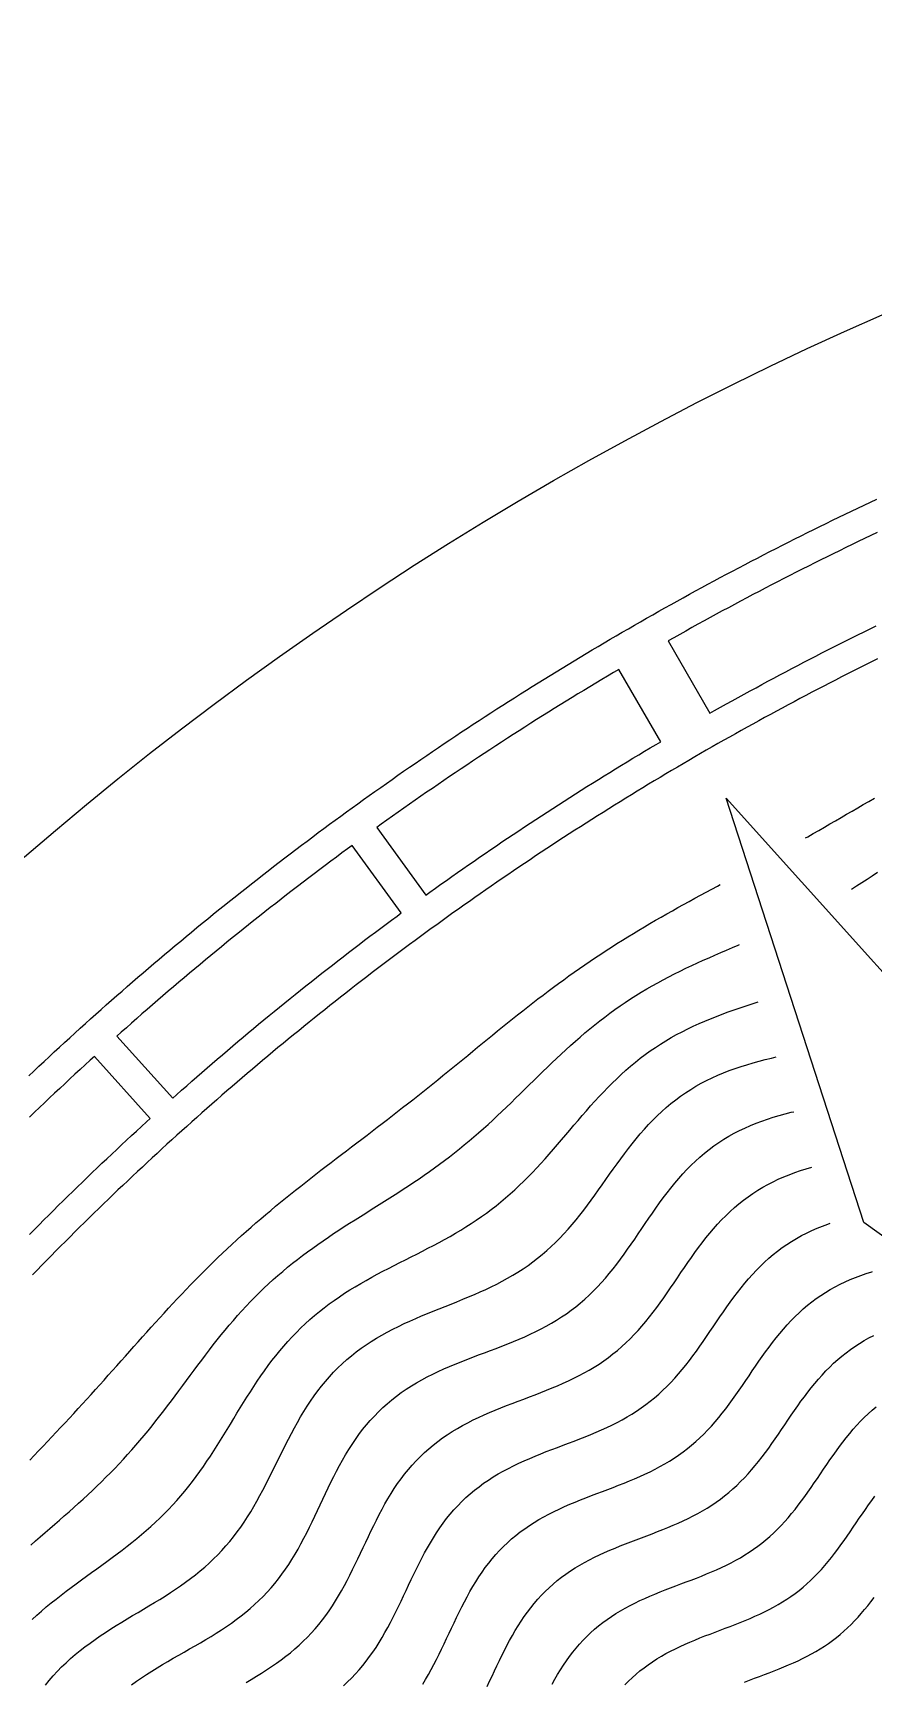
# Model space of a CAD drawing. Header units: millimetres. Extents: x -17.8 to 17.8, y -17.8 to 17.8.
# Drawn here: x -11.6 to -7.17, y 9.11 to 17.8 of the extents above; entities that cross this region are included whole.
import ezdxf

# ---------------------------------------------------------------- set-up
doc = ezdxf.new("R2010")
doc.units = ezdxf.units.MM
for name, color, linetype in [('ALTIN', 2, 'Continuous'), ('DOKU', 8, 'Continuous'), ('KESIM', 1, 'Continuous')]:
    doc.layers.add(name, color=color, linetype=linetype)

msp = doc.modelspace()

# ---------------------------------------------------------------- linework, layer by layer
at = {"layer": 'ALTIN'}
for points in [[(-11.627, 12.306), (-11.6001, 12.3313), (-11.5732, 12.3566), (-11.5462, 12.3818), (-11.5192, 12.407), (-11.4921, 12.4321), (-11.4649, 12.4571), (-11.4377, 12.4821), (-11.4105, 12.507), (-11.3832, 12.5319), (-11.3558, 12.5567), (-11.3284, 12.5814), (-11.3009, 12.6061), (-11.2734, 12.6308), (-11.2458, 12.6553), (-11.2182, 12.6798), (-11.1905, 12.7043), (-11.1627, 12.7286), (-11.1349, 12.753), (-11.1071, 12.7772), (-11.0792, 12.8014), (-11.0512, 12.8256), (-11.0232, 12.8497), (-10.9952, 12.8737), (-10.967, 12.8976), (-10.9389, 12.9215), (-10.9107, 12.9454), (-10.8824, 12.9691), (-10.8541, 12.9928), (-10.8257, 13.0165), (-10.7973, 13.0401), (-10.7688, 13.0636), (-10.7403, 13.0871), (-10.7117, 13.1105), (-10.6831, 13.1338), (-10.6544, 13.1571), (-10.6257, 13.1803), (-10.5969, 13.2034), (-10.5681, 13.2265), (-10.5392, 13.2496), (-10.5102, 13.2725), (-10.4813, 13.2954), (-10.4522, 13.3183), (-10.4231, 13.341), (-10.394, 13.3637), (-10.3648, 13.3864), (-10.3356, 13.409), (-10.3063, 13.4315), (-10.277, 13.4539), (-10.2476, 13.4763), (-10.2182, 13.4986), (-10.1887, 13.5209), (-10.1592, 13.5431), (-10.1296, 13.5652), (-10.1, 13.5873), (-10.0703, 13.6093), (-10.0406, 13.6312), (-10.0109, 13.6531), (-9.9811, 13.6749), (-9.9512, 13.6967), (-9.9213, 13.7183), (-9.8913, 13.7399), (-9.8613, 13.7615), (-9.8313, 13.783), (-9.8012, 13.8044), (-9.7711, 13.8257), (-9.7409, 13.847), (-9.7106, 13.8682), (-9.6804, 13.8894), (-9.65, 13.9105), (-9.6197, 13.9315), (-9.5893, 13.9525), (-9.5588, 13.9733), (-9.5283, 13.9942), (-9.4977, 14.0149), (-9.4671, 14.0356), (-9.4365, 14.0562), (-9.4058, 14.0768), (-9.3751, 14.0973), (-9.3443, 14.1177), (-9.3135, 14.138), (-9.2826, 14.1583), (-9.2517, 14.1785), (-9.2207, 14.1987), (-9.1897, 14.2188), (-9.1587, 14.2388), (-9.1276, 14.2587), (-9.0965, 14.2786), (-9.0653, 14.2984), (-9.0341, 14.3182), (-9.0028, 14.3378), (-8.9715, 14.3575), (-8.9402, 14.377), (-8.9088, 14.3965), (-8.8774, 14.4159), (-8.8459, 14.4352), (-8.8144, 14.4545), (-8.7828, 14.4737), (-8.7512, 14.4928), (-8.7196, 14.5118), (-8.6879, 14.5308), (-8.6562, 14.5498), (-8.6244, 14.5686), (-8.5926, 14.5874), (-8.5608, 14.6061), (-8.5289, 14.6247), (-8.497, 14.6433), (-8.465, 14.6618), (-8.433, 14.6802), (-8.4009, 14.6986), (-8.3689, 14.7169), (-8.3367, 14.7351), (-8.3046, 14.7533), (-8.2724, 14.7714), (-8.2401, 14.7894), (-8.2078, 14.8073), (-8.1755, 14.8252), (-8.1431, 14.843), (-8.1107, 14.8607), (-8.0783, 14.8784), (-8.0458, 14.896), (-8.0133, 14.9135), (-7.9807, 14.9309), (-7.9482, 14.9483), (-7.9155, 14.9656), (-7.8829, 14.9828), (-7.8501, 15), (-7.8174, 15.0171), (-7.7846, 15.0341), (-7.7518, 15.0511), (-7.719, 15.0679), (-7.6861, 15.0847), (-7.6531, 15.1015), (-7.6202, 15.1181), (-7.5872, 15.1347), (-7.5541, 15.1512), (-7.5211, 15.1677), (-7.4879, 15.1841), (-7.4548, 15.2004), (-7.4216, 15.2166), (-7.3884, 15.2327), (-7.3552, 15.2488), (-7.3219, 15.2648), (-7.2886, 15.2808), (-7.2552, 15.2966), (-7.2218, 15.3124), (-7.1884, 15.3281), (-7.1549, 15.3438)], [(-7.1536, 15.1677), (-7.1866, 15.1521), (-7.2197, 15.1364), (-7.2527, 15.1206), (-7.2856, 15.1047), (-7.3186, 15.0888), (-7.3515, 15.0728), (-7.3844, 15.0567), (-7.4172, 15.0406), (-7.45, 15.0243), (-7.4827, 15.008), (-7.5155, 14.9917), (-7.5482, 14.9753), (-7.5808, 14.9588), (-7.6134, 14.9422), (-7.646, 14.9255), (-7.6785, 14.9088), (-7.7111, 14.892), (-7.7435, 14.8752), (-7.776, 14.8582), (-7.8084, 14.8412), (-7.8407, 14.8242), (-7.873, 14.807), (-7.9053, 14.7898), (-7.9376, 14.7725), (-7.9698, 14.7552), (-8.002, 14.7378), (-8.0341, 14.7203), (-8.0662, 14.7027), (-8.0982, 14.6851), (-8.1303, 14.6674), (-8.1622, 14.6496), (-8.1942, 14.6318), (-8.2261, 14.6138), (-8.2548, 14.5977), (-8.0347, 14.2166), (-8.0102, 14.2304), (-7.9792, 14.2479), (-7.9481, 14.2652), (-7.9169, 14.2825), (-7.8858, 14.2998), (-7.8545, 14.3169), (-7.8233, 14.334), (-7.792, 14.3511), (-7.7607, 14.368), (-7.7293, 14.3849), (-7.6979, 14.4018), (-7.6665, 14.4185), (-7.635, 14.4352), (-7.6035, 14.4518), (-7.5719, 14.4684), (-7.5404, 14.4849), (-7.5087, 14.5013), (-7.4771, 14.5176), (-7.4454, 14.5339), (-7.4137, 14.5501), (-7.3819, 14.5663), (-7.3501, 14.5823), (-7.3183, 14.5983), (-7.2864, 14.6143), (-7.2545, 14.6301), (-7.2226, 14.6459), (-7.1906, 14.6617), (-7.1586, 14.6773)], [(-7.1518, 14.5024), (-7.1834, 14.4868), (-7.215, 14.4711), (-7.2466, 14.4553), (-7.2781, 14.4395), (-7.3096, 14.4236), (-7.341, 14.4076), (-7.3724, 14.3915), (-7.4038, 14.3754), (-7.4352, 14.3592), (-7.4665, 14.343), (-7.4977, 14.3266), (-7.529, 14.3103), (-7.5602, 14.2938), (-7.5914, 14.2773), (-7.6225, 14.2607), (-7.6536, 14.244), (-7.6846, 14.2273), (-7.7157, 14.2105), (-7.7466, 14.1936), (-7.7776, 14.1767), (-7.8085, 14.1597), (-7.8394, 14.1426), (-7.8702, 14.1255), (-7.901, 14.1083), (-7.9318, 14.091), (-7.9625, 14.0737), (-7.9932, 14.0562), (-8.0238, 14.0388), (-8.0544, 14.0212), (-8.085, 14.0036), (-8.1155, 13.986), (-8.146, 13.9682), (-8.1765, 13.9504), (-8.2069, 13.9325), (-8.2373, 13.9146), (-8.2676, 13.8966), (-8.2979, 13.8785), (-8.3282, 13.8604), (-8.3584, 13.8422), (-8.3886, 13.8239), (-8.4187, 13.8056), (-8.4488, 13.7872), (-8.4789, 13.7687), (-8.5089, 13.7502), (-8.5389, 13.7316), (-8.5688, 13.7129), (-8.5987, 13.6942), (-8.6285, 13.6754), (-8.6584, 13.6566), (-8.6881, 13.6376), (-8.7179, 13.6187), (-8.7476, 13.5996), (-8.7772, 13.5805), (-8.8068, 13.5613), (-8.8364, 13.5421), (-8.8659, 13.5227), (-8.8954, 13.5034), (-8.9248, 13.4839), (-8.9542, 13.4644), (-8.9836, 13.4449), (-9.0129, 13.4252), (-9.0421, 13.4055), (-9.0714, 13.3858), (-9.1006, 13.366), (-9.1297, 13.3461), (-9.1588, 13.3261), (-9.1878, 13.3061), (-9.2168, 13.286), (-9.2458, 13.2659), (-9.2747, 13.2457), (-9.3036, 13.2254), (-9.3324, 13.2051), (-9.3612, 13.1847), (-9.39, 13.1642), (-9.4187, 13.1437), (-9.4473, 13.1232), (-9.4759, 13.1025), (-9.5045, 13.0818), (-9.533, 13.061), (-9.5615, 13.0402), (-9.5899, 13.0193), (-9.6183, 12.9984), (-9.6466, 12.9774), (-9.6749, 12.9563), (-9.7032, 12.9351), (-9.7313, 12.9139), (-9.7595, 12.8927), (-9.7876, 12.8714), (-9.8157, 12.85), (-9.8437, 12.8285), (-9.8716, 12.807), (-9.8996, 12.7855), (-9.9274, 12.7638), (-9.9552, 12.7421), (-9.983, 12.7204), (-10.0107, 12.6986), (-10.0384, 12.6767), (-10.0661, 12.6548), (-10.0936, 12.6328), (-10.1212, 12.6107), (-10.1487, 12.5886), (-10.1761, 12.5665), (-10.2035, 12.5442), (-10.2308, 12.5219), (-10.2581, 12.4996), (-10.2854, 12.4772), (-10.3126, 12.4547), (-10.3397, 12.4322), (-10.3668, 12.4096), (-10.3939, 12.3869), (-10.4209, 12.3642), (-10.4478, 12.3415), (-10.4747, 12.3186), (-10.5016, 12.2958), (-10.5284, 12.2728), (-10.5551, 12.2498), (-10.5818, 12.2268), (-10.6085, 12.2037), (-10.6351, 12.1805), (-10.6616, 12.1572), (-10.6881, 12.134), (-10.7146, 12.1106), (-10.741, 12.0872), (-10.7673, 12.0637), (-10.7936, 12.0402), (-10.8198, 12.0167), (-10.846, 11.993), (-10.8722, 11.9693), (-10.8983, 11.9456), (-10.9243, 11.9218), (-10.9503, 11.8979), (-10.9762, 11.874), (-11.0021, 11.85), (-11.0279, 11.826), (-11.0537, 11.8019), (-11.0794, 11.7778), (-11.1051, 11.7536), (-11.1307, 11.7293), (-11.1563, 11.705), (-11.1818, 11.6806), (-11.2072, 11.6562), (-11.2326, 11.6317), (-11.258, 11.6072), (-11.2833, 11.5826), (-11.3085, 11.558), (-11.3337, 11.5333), (-11.3588, 11.5085), (-11.3839, 11.4837), (-11.4089, 11.4588), (-11.4339, 11.4339), (-11.4588, 11.4089), (-11.4837, 11.3839), (-11.5085, 11.3588), (-11.5333, 11.3337), (-11.558, 11.3085), (-11.5826, 11.2833), (-11.6072, 11.258)], [(-11.6224, 11.4712), (-11.5973, 11.4966), (-11.5722, 11.5218), (-11.5471, 11.5471), (-11.5218, 11.5722), (-11.4966, 11.5973), (-11.4712, 11.6224), (-11.4458, 11.6474), (-11.4204, 11.6723), (-11.3949, 11.6972), (-11.3694, 11.722), (-11.3438, 11.7468), (-11.3181, 11.7715), (-11.2924, 11.7962), (-11.2666, 11.8208), (-11.2408, 11.8454), (-11.215, 11.8699), (-11.189, 11.8943), (-11.1631, 11.9187), (-11.137, 11.943), (-11.111, 11.9673), (-11.0848, 11.9915), (-11.0586, 12.0156), (-11.0324, 12.0397), (-11.0061, 12.0638), (-10.9862, 12.0819), (-11.2806, 12.4089), (-11.3026, 12.3888), (-11.3296, 12.3641), (-11.3566, 12.3394), (-11.3835, 12.3146), (-11.4103, 12.2897), (-11.4371, 12.2648), (-11.4638, 12.2398), (-11.4905, 12.2148), (-11.5171, 12.1897), (-11.5437, 12.1645), (-11.5702, 12.1393), (-11.5967, 12.114), (-11.6231, 12.0887)]]:
    msp.add_lwpolyline(points, dxfattribs=at)
for points in [[(-9.3373, 13.3972), (-9.308, 13.4175), (-9.2788, 13.4378), (-9.2494, 13.458), (-9.22, 13.4781), (-9.1906, 13.4982), (-9.1611, 13.5182), (-9.1316, 13.5382), (-9.1021, 13.5581), (-9.0725, 13.5779), (-9.0428, 13.5977), (-9.0131, 13.6174), (-8.9834, 13.637), (-8.9536, 13.6566), (-8.9238, 13.6761), (-8.894, 13.6955), (-8.8641, 13.7149), (-8.8341, 13.7342), (-8.8041, 13.7534), (-8.7741, 13.7726), (-8.744, 13.7917), (-8.7139, 13.8107), (-8.6838, 13.8297), (-8.6536, 13.8486), (-8.6233, 13.8675), (-8.5931, 13.8863), (-8.5628, 13.905), (-8.5324, 13.9236), (-8.502, 13.9422), (-8.4716, 13.9607), (-8.4411, 13.9792), (-8.4106, 13.9975), (-8.38, 14.0159), (-8.3494, 14.0341), (-8.3188, 14.0523), (-8.2946, 14.0666), (-8.5146, 14.4477), (-8.5429, 14.4309), (-8.5744, 14.4122), (-8.6058, 14.3935), (-8.6372, 14.3747), (-8.6685, 14.3558), (-8.6998, 14.3369), (-8.7311, 14.3179), (-8.7623, 14.2988), (-8.7935, 14.2796), (-8.8246, 14.2604), (-8.8557, 14.2411), (-8.8867, 14.2218), (-8.9178, 14.2023), (-8.9487, 14.1829), (-8.9796, 14.1633), (-9.0105, 14.1437), (-9.0413, 14.124), (-9.0721, 14.1042), (-9.1029, 14.0844), (-9.1336, 14.0645), (-9.1643, 14.0445), (-9.1949, 14.0245), (-9.2255, 14.0044), (-9.256, 13.9843), (-9.2865, 13.964), (-9.3169, 13.9437), (-9.3473, 13.9234), (-9.3777, 13.903), (-9.408, 13.8825), (-9.4382, 13.8619), (-9.4685, 13.8413), (-9.4986, 13.8206), (-9.5288, 13.7998), (-9.5588, 13.779), (-9.5889, 13.7581), (-9.6189, 13.7372), (-9.6488, 13.7162), (-9.6787, 13.6951), (-9.7086, 13.6739), (-9.7384, 13.6527), (-9.7682, 13.6314), (-9.7923, 13.6141), (-9.5337, 13.2581), (-9.5119, 13.2738), (-9.4829, 13.2945), (-9.4539, 13.3152), (-9.4248, 13.3358), (-9.3957, 13.3563), (-9.3665, 13.3768)], [(-7.95, 13.7698), (-6.3762, 12.0229), (-6.259, 10.8409), (-7.224, 11.5334)], [(-10.6865, 12.3478), (-10.6596, 12.371), (-10.6326, 12.3943), (-10.6055, 12.4174), (-10.5784, 12.4405), (-10.5512, 12.4636), (-10.524, 12.4866), (-10.4967, 12.5095), (-10.4694, 12.5324), (-10.442, 12.5552), (-10.4146, 12.5779), (-10.3872, 12.6006), (-10.3596, 12.6233), (-10.3321, 12.6458), (-10.3045, 12.6683), (-10.2768, 12.6908), (-10.2491, 12.7132), (-10.2213, 12.7355), (-10.1935, 12.7578), (-10.1657, 12.78), (-10.1378, 12.8021), (-10.1098, 12.8242), (-10.0818, 12.8463), (-10.0538, 12.8682), (-10.0257, 12.8901), (-9.9975, 12.912), (-9.9693, 12.9337), (-9.9411, 12.9555), (-9.9128, 12.9771), (-9.8845, 12.9987), (-9.8561, 13.0202), (-9.8276, 13.0417), (-9.7992, 13.0631), (-9.7706, 13.0845), (-9.7421, 13.1058), (-9.7135, 13.127), (-9.6848, 13.1481), (-9.6631, 13.1641), (-9.9218, 13.52), (-9.9457, 13.5024), (-9.9752, 13.4807), (-10.0046, 13.4589), (-10.0339, 13.437), (-10.0632, 13.4151), (-10.0924, 13.3931), (-10.1216, 13.3711), (-10.1508, 13.349), (-10.1799, 13.3268), (-10.2089, 13.3045), (-10.2379, 13.2822), (-10.2669, 13.2599), (-10.2958, 13.2374), (-10.3246, 13.2149), (-10.3534, 13.1924), (-10.3822, 13.1698), (-10.4109, 13.1471), (-10.4396, 13.1243), (-10.4682, 13.1015), (-10.4967, 13.0787), (-10.5252, 13.0557), (-10.5537, 13.0327), (-10.5821, 13.0097), (-10.6105, 12.9866), (-10.6388, 12.9634), (-10.667, 12.9401), (-10.6952, 12.9168), (-10.7234, 12.8935), (-10.7515, 12.8701), (-10.7795, 12.8466), (-10.8075, 12.823), (-10.8355, 12.7994), (-10.8634, 12.7757), (-10.8912, 12.752), (-10.919, 12.7282), (-10.9468, 12.7044), (-10.9745, 12.6805), (-11.0021, 12.6565), (-11.0297, 12.6324), (-11.0572, 12.6084), (-11.0847, 12.5842), (-11.1121, 12.56), (-11.1395, 12.5357), (-11.1617, 12.5159), (-10.8673, 12.1889), (-10.8472, 12.2068), (-10.8206, 12.2304), (-10.7939, 12.254), (-10.7671, 12.2775), (-10.7403, 12.301), (-10.7134, 12.3244)]]:
    msp.add_lwpolyline(points, close=True, dxfattribs=at)
at = {"layer": 'DOKU'}
for points in [[(-7.5304, 13.5597), (-7.5196, 13.5658), (-7.4902, 13.5825), (-7.4608, 13.5993), (-7.4314, 13.6161), (-7.4021, 13.633), (-7.3728, 13.6499), (-7.3435, 13.6669), (-7.3142, 13.6839), (-7.2849, 13.7009), (-7.2557, 13.718), (-7.2264, 13.7351), (-7.1971, 13.7522), (-7.1678, 13.7693)], [(-7.2885, 13.2903), (-7.2625, 13.3065), (-7.2345, 13.3243), (-7.2066, 13.3423), (-7.1789, 13.3606), (-7.1513, 13.3792)], [(-11.6217, 10.2821), (-11.5983, 10.3065), (-11.575, 10.331), (-11.5516, 10.3556), (-11.5283, 10.3801), (-11.505, 10.4047), (-11.4818, 10.4293), (-11.4587, 10.454), (-11.4355, 10.4787), (-11.4125, 10.5035), (-11.3895, 10.5283), (-11.3665, 10.5532), (-11.3437, 10.5781), (-11.3208, 10.6031), (-11.298, 10.6281), (-11.2753, 10.6532), (-11.2526, 10.6783), (-11.23, 10.7035), (-11.2074, 10.7287), (-11.1848, 10.7539), (-11.1622, 10.7792), (-11.1396, 10.8045), (-11.1171, 10.8298), (-11.0945, 10.8551), (-11.0719, 10.8804), (-11.0494, 10.9057), (-11.0267, 10.9309), (-11.0041, 10.9562), (-10.9814, 10.9814), (-10.9586, 11.0065), (-10.9358, 11.0316), (-10.9129, 11.0567), (-10.8899, 11.0816), (-10.8668, 11.1065), (-10.8436, 11.1313), (-10.8203, 11.1559), (-10.7969, 11.1805), (-10.7734, 11.2049), (-10.7497, 11.2293), (-10.7259, 11.2535), (-10.702, 11.2775), (-10.6779, 11.3014), (-10.6536, 11.3252), (-10.6293, 11.3487), (-10.6047, 11.3722), (-10.5801, 11.3955), (-10.5552, 11.4186), (-10.5302, 11.4415), (-10.5051, 11.4643), (-10.4798, 11.4869), (-10.4544, 11.5094), (-10.4288, 11.5317), (-10.4031, 11.5538), (-10.3772, 11.5758), (-10.3512, 11.5976), (-10.3251, 11.6193), (-10.2989, 11.6408), (-10.2726, 11.6622), (-10.2462, 11.6835), (-10.2196, 11.7047), (-10.193, 11.7258), (-10.1664, 11.7467), (-10.1396, 11.7676), (-10.1128, 11.7884), (-10.0859, 11.8091), (-10.059, 11.8298), (-10.0321, 11.8504), (-10.0051, 11.8709), (-9.9781, 11.8915), (-9.9511, 11.912), (-9.9242, 11.9325), (-9.8972, 11.953), (-9.8702, 11.9735), (-9.8432, 11.994), (-9.8163, 12.0146), (-9.7894, 12.0351), (-9.7626, 12.0558), (-9.7357, 12.0764), (-9.7089, 12.0971), (-9.6822, 12.1178), (-9.6555, 12.1386), (-9.6289, 12.1595), (-9.6023, 12.1804), (-9.5757, 12.2014), (-9.5492, 12.2224), (-9.5228, 12.2435), (-9.4963, 12.2647), (-9.47, 12.2859), (-9.4436, 12.3072), (-9.4173, 12.3285), (-9.391, 12.3498), (-9.3648, 12.3712), (-9.3385, 12.3926), (-9.3123, 12.4141), (-9.2861, 12.4355), (-9.2598, 12.457), (-9.2336, 12.4785), (-9.2073, 12.4999), (-9.181, 12.5213), (-9.1547, 12.5427), (-9.1283, 12.564), (-9.1019, 12.5853), (-9.0754, 12.6065), (-9.0489, 12.6277), (-9.0222, 12.6487), (-8.9956, 12.6697), (-8.9688, 12.6905), (-8.9419, 12.7113), (-8.9149, 12.7319), (-8.8879, 12.7523), (-8.8607, 12.7726), (-8.8334, 12.7928), (-8.806, 12.8128), (-8.7785, 12.8327), (-8.7508, 12.8523), (-8.7231, 12.8718), (-8.6952, 12.8911), (-8.6672, 12.9102), (-8.639, 12.9292), (-8.6107, 12.9479), (-8.5823, 12.9665), (-8.5538, 12.9849), (-8.5252, 13.0031), (-8.4964, 13.0211), (-8.4676, 13.0389), (-8.4386, 13.0566), (-8.4095, 13.0741), (-8.3804, 13.0914), (-8.3511, 13.1086), (-8.3217, 13.1256), (-8.2923, 13.1425), (-8.2628, 13.1593), (-8.2332, 13.1759), (-8.2036, 13.1925), (-8.1739, 13.2089), (-8.1442, 13.2252), (-8.1144, 13.2415), (-8.0846, 13.2577), (-8.0548, 13.2738), (-8.0249, 13.2899), (-7.9951, 13.306), (-7.9813, 13.3134)], [(-11.6162, 9.8338), (-11.591, 9.856), (-11.5658, 9.8781), (-11.5405, 9.9001), (-11.5152, 9.9221), (-11.4899, 9.9441), (-11.4647, 9.9661), (-11.4395, 9.9881), (-11.4145, 10.0102), (-11.3895, 10.0324), (-11.3647, 10.0546), (-11.3401, 10.077), (-11.3156, 10.0995), (-11.2913, 10.1222), (-11.2673, 10.1451), (-11.2434, 10.1681), (-11.2198, 10.1914), (-11.1965, 10.2148), (-11.1734, 10.2385), (-11.1506, 10.2625), (-11.128, 10.2866), (-11.1057, 10.311), (-11.0836, 10.3357), (-11.0618, 10.3605), (-11.0403, 10.3856), (-11.0189, 10.411), (-10.9978, 10.4366), (-10.9769, 10.4623), (-10.9562, 10.4883), (-10.9357, 10.5145), (-10.9153, 10.5408), (-10.8951, 10.5673), (-10.8749, 10.5939), (-10.8549, 10.6206), (-10.8349, 10.6474), (-10.815, 10.6743), (-10.795, 10.7012), (-10.7751, 10.7282), (-10.7551, 10.7551), (-10.735, 10.782), (-10.7149, 10.8088), (-10.6946, 10.8356), (-10.6742, 10.8622), (-10.6537, 10.8887), (-10.6329, 10.915), (-10.6119, 10.9411), (-10.5907, 10.967), (-10.5693, 10.9927), (-10.5475, 11.0181), (-10.5255, 11.0432), (-10.5032, 11.0681), (-10.4806, 11.0926), (-10.4576, 11.1168), (-10.4343, 11.1406), (-10.4107, 11.1641), (-10.3868, 11.1873), (-10.3625, 11.2101), (-10.3379, 11.2325), (-10.3129, 11.2546), (-10.2876, 11.2763), (-10.262, 11.2976), (-10.2361, 11.3186), (-10.2099, 11.3392), (-10.1834, 11.3595), (-10.1566, 11.3795), (-10.1295, 11.3991), (-10.1023, 11.4185), (-10.0748, 11.4376), (-10.0471, 11.4565), (-10.0192, 11.4751), (-9.9912, 11.4936), (-9.9631, 11.5118), (-9.9348, 11.5299), (-9.9065, 11.5479), (-9.8781, 11.5658), (-9.8497, 11.5836), (-9.8213, 11.6014), (-9.7929, 11.6191), (-9.7645, 11.6369), (-9.7362, 11.6547), (-9.708, 11.6726), (-9.6799, 11.6906), (-9.6519, 11.7087), (-9.624, 11.7269), (-9.5964, 11.7454), (-9.5688, 11.764), (-9.5415, 11.7828), (-9.5144, 11.8018), (-9.4874, 11.8211), (-9.4607, 11.8406), (-9.4342, 11.8604), (-9.4079, 11.8804), (-9.3818, 11.9008), (-9.356, 11.9214), (-9.3303, 11.9423), (-9.3049, 11.9634), (-9.2797, 11.9849), (-9.2546, 12.0066), (-9.2298, 12.0285), (-9.2051, 12.0507), (-9.1806, 12.0731), (-9.1562, 12.0957), (-9.132, 12.1186), (-9.1078, 12.1415), (-9.0838, 12.1647), (-9.0598, 12.1879), (-9.0359, 12.2113), (-9.012, 12.2347), (-8.9881, 12.2582), (-8.9642, 12.2817), (-8.9402, 12.3051), (-8.9162, 12.3286), (-8.8921, 12.3519), (-8.8679, 12.3752), (-8.8436, 12.3983), (-8.8191, 12.4212), (-8.7945, 12.4439), (-8.7697, 12.4665), (-8.7447, 12.4887), (-8.7195, 12.5107), (-8.6941, 12.5324), (-8.6684, 12.5538), (-8.6425, 12.5749), (-8.6163, 12.5955), (-8.5898, 12.6158), (-8.5631, 12.6358), (-8.5361, 12.6553), (-8.5088, 12.6744), (-8.4813, 12.6931), (-8.4534, 12.7114), (-8.4253, 12.7293), (-8.397, 12.7468), (-8.3683, 12.7638), (-8.3395, 12.7805), (-8.3103, 12.7968), (-8.281, 12.8127), (-8.2514, 12.8282), (-8.2216, 12.8434), (-8.1916, 12.8583), (-8.1615, 12.8729), (-8.1312, 12.8872), (-8.1008, 12.9012), (-8.0702, 12.915), (-8.0396, 12.9287), (-8.0088, 12.9421), (-7.978, 12.9554), (-7.9472, 12.9687), (-7.9164, 12.9818), (-7.8855, 12.9949), (-7.8783, 12.998)], [(-11.6087, 9.4426), (-11.5844, 9.4648), (-11.5596, 9.4867), (-11.5344, 9.5082), (-11.5088, 9.5293), (-11.4828, 9.5502), (-11.4566, 9.5707), (-11.4301, 9.591), (-11.4034, 9.6111), (-11.3765, 9.6309), (-11.3495, 9.6507), (-11.3224, 9.6703), (-11.2953, 9.6898), (-11.2682, 9.7093), (-11.2412, 9.7289), (-11.2143, 9.7484), (-11.1875, 9.7681), (-11.1609, 9.7878), (-11.1345, 9.8078), (-11.1084, 9.8279), (-11.0826, 9.8482), (-11.0571, 9.8688), (-11.032, 9.8897), (-11.0072, 9.9109), (-10.9829, 9.9325), (-10.9589, 9.9544), (-10.9354, 9.9767), (-10.9124, 9.9994), (-10.8898, 10.0224), (-10.8676, 10.0459), (-10.8459, 10.0699), (-10.8247, 10.0942), (-10.8039, 10.119), (-10.7835, 10.1441), (-10.7636, 10.1697), (-10.744, 10.1957), (-10.7248, 10.222), (-10.7059, 10.2487), (-10.6874, 10.2757), (-10.6691, 10.3031), (-10.6511, 10.3307), (-10.6333, 10.3585), (-10.6157, 10.3866), (-10.5982, 10.4149), (-10.5808, 10.4432), (-10.5635, 10.4717), (-10.5462, 10.5003), (-10.5288, 10.5288), (-10.5114, 10.5574), (-10.4938, 10.5858), (-10.4761, 10.6142), (-10.4582, 10.6424), (-10.4401, 10.6704), (-10.4217, 10.6981), (-10.4029, 10.7256), (-10.3839, 10.7528), (-10.3644, 10.7796), (-10.3445, 10.8061), (-10.3243, 10.8321), (-10.3035, 10.8576), (-10.2823, 10.8828), (-10.2606, 10.9074), (-10.2384, 10.9314), (-10.2157, 10.955), (-10.1925, 10.978), (-10.1687, 11.0005), (-10.1445, 11.0224), (-10.1197, 11.0437), (-10.0945, 11.0645), (-10.0687, 11.0848), (-10.0425, 11.1045), (-10.0158, 11.1236), (-9.9887, 11.1423), (-9.9611, 11.1605), (-9.9332, 11.1782), (-9.9049, 11.1955), (-9.8764, 11.2124), (-9.8475, 11.2289), (-9.8184, 11.2451), (-9.789, 11.261), (-9.7595, 11.2766), (-9.7298, 11.292), (-9.7001, 11.3073), (-9.6703, 11.3224), (-9.6404, 11.3375), (-9.6106, 11.3525), (-9.5809, 11.3676), (-9.5512, 11.3827), (-9.5217, 11.3979), (-9.4923, 11.4133), (-9.4632, 11.4288), (-9.4342, 11.4446), (-9.4055, 11.4607), (-9.3771, 11.477), (-9.349, 11.4937), (-9.3213, 11.5108), (-9.2939, 11.5283), (-9.2668, 11.5462), (-9.2401, 11.5645), (-9.2138, 11.5833), (-9.1879, 11.6026), (-9.1623, 11.6223), (-9.1371, 11.6426), (-9.1124, 11.6633), (-9.0879, 11.6845), (-9.0639, 11.7062), (-9.0402, 11.7283), (-9.0168, 11.7509), (-8.9937, 11.7739), (-8.9709, 11.7973), (-8.9483, 11.8211), (-8.926, 11.8452), (-8.9039, 11.8697), (-8.882, 11.8944), (-8.8602, 11.9194), (-8.8385, 11.9446), (-8.8169, 11.9699), (-8.7953, 11.9953), (-8.7737, 12.0208), (-8.7521, 12.0463), (-8.7304, 12.0717), (-8.7087, 12.0971), (-8.6867, 12.1223), (-8.6646, 12.1474), (-8.6423, 12.1722), (-8.6198, 12.1967), (-8.597, 12.2209), (-8.5739, 12.2448), (-8.5505, 12.2683), (-8.5267, 12.2913), (-8.5026, 12.3138), (-8.4782, 12.3358), (-8.4533, 12.3573), (-8.428, 12.3782), (-8.4023, 12.3985), (-8.3762, 12.4182), (-8.3497, 12.4373), (-8.3227, 12.4558), (-8.2953, 12.4736), (-8.2675, 12.4908), (-8.2393, 12.5074), (-8.2107, 12.5234), (-8.1817, 12.5387), (-8.1523, 12.5535), (-8.1226, 12.5677), (-8.0926, 12.5813), (-8.0623, 12.5945), (-8.0316, 12.6071), (-8.0008, 12.6193), (-7.9697, 12.6311), (-7.9384, 12.6426), (-7.9069, 12.6537), (-7.8753, 12.6645), (-7.8436, 12.6751), (-7.8118, 12.6855), (-7.7801, 12.6958)], [(-11.539, 9.0966), (-11.5188, 9.1215), (-11.4978, 9.1457), (-11.476, 9.1693), (-11.4534, 9.1923), (-11.4301, 9.2147), (-11.4061, 9.2365), (-11.3815, 9.2577), (-11.3562, 9.2784), (-11.3303, 9.2985), (-11.3038, 9.3181), (-11.2769, 9.3373), (-11.2495, 9.3561), (-11.2217, 9.3745), (-11.1936, 9.3926), (-11.1652, 9.4103), (-11.1367, 9.4279), (-11.1079, 9.4452), (-11.0791, 9.4625), (-11.0503, 9.4796), (-11.0215, 9.4967), (-10.9928, 9.5139), (-10.9642, 9.5311), (-10.9359, 9.5484), (-10.9079, 9.566), (-10.8802, 9.5837), (-10.8528, 9.6018), (-10.8259, 9.6202), (-10.7995, 9.6389), (-10.7735, 9.6581), (-10.7482, 9.6777), (-10.7233, 9.6978), (-10.6991, 9.7184), (-10.6755, 9.7395), (-10.6525, 9.7612), (-10.6301, 9.7835), (-10.6084, 9.8063), (-10.5873, 9.8297), (-10.5669, 9.8538), (-10.5471, 9.8784), (-10.5278, 9.9036), (-10.5092, 9.9294), (-10.4911, 9.9557), (-10.4736, 9.9826), (-10.4565, 10.0099), (-10.4399, 10.0378), (-10.4237, 10.066), (-10.4078, 10.0947), (-10.3923, 10.1237), (-10.377, 10.1531), (-10.3619, 10.1826), (-10.347, 10.2124), (-10.3322, 10.2424), (-10.3174, 10.2725), (-10.3025, 10.3025), (-10.2876, 10.3326), (-10.2726, 10.3626), (-10.2573, 10.3925), (-10.2418, 10.4222), (-10.226, 10.4516), (-10.2099, 10.4807), (-10.1933, 10.5095), (-10.1763, 10.5379), (-10.1588, 10.5658), (-10.1408, 10.5932), (-10.1221, 10.62), (-10.1029, 10.6463), (-10.0831, 10.6719), (-10.0626, 10.6969), (-10.0415, 10.7212), (-10.0197, 10.7448), (-9.9971, 10.7676), (-9.9739, 10.7898), (-9.9501, 10.8111), (-9.9255, 10.8318), (-9.9003, 10.8517), (-9.8744, 10.8709), (-9.8479, 10.8893), (-9.8208, 10.9071), (-9.7931, 10.9242), (-9.7649, 10.9406), (-9.7362, 10.9565), (-9.707, 10.9717), (-9.6774, 10.9865), (-9.6474, 11.0007), (-9.6171, 11.0145), (-9.5865, 11.028), (-9.5557, 11.0411), (-9.5247, 11.054), (-9.4936, 11.0666), (-9.4625, 11.0791), (-9.4313, 11.0915), (-9.4002, 11.1039), (-9.3691, 11.1164), (-9.3383, 11.1289), (-9.3076, 11.1416), (-9.2771, 11.1546), (-9.247, 11.1678), (-9.2172, 11.1813), (-9.1877, 11.1953), (-9.1587, 11.2096), (-9.1301, 11.2245), (-9.1019, 11.2399), (-9.0742, 11.2559), (-9.0471, 11.2724), (-9.0204, 11.2896), (-8.9943, 11.3074), (-8.9688, 11.3259), (-8.9438, 11.3451), (-8.9193, 11.365), (-8.8953, 11.3855), (-8.8719, 11.4067), (-8.849, 11.4286), (-8.8265, 11.4511), (-8.8046, 11.4743), (-8.783, 11.4981), (-8.7619, 11.5225), (-8.7411, 11.5473), (-8.7207, 11.5727), (-8.7005, 11.5986), (-8.6806, 11.6248), (-8.661, 11.6514), (-8.6414, 11.6782), (-8.622, 11.7053), (-8.6027, 11.7326), (-8.5834, 11.76), (-8.564, 11.7874), (-8.5446, 11.8148), (-8.525, 11.842), (-8.5053, 11.8692), (-8.4854, 11.896), (-8.4652, 11.9226), (-8.4446, 11.9489), (-8.4238, 11.9747), (-8.4025, 12.0001), (-8.3809, 12.0249), (-8.3588, 12.0491), (-8.3362, 12.0727), (-8.3131, 12.0956), (-8.2895, 12.1179), (-8.2654, 12.1393), (-8.2407, 12.16), (-8.2154, 12.1799), (-8.1896, 12.199), (-8.1633, 12.2172), (-8.1363, 12.2346), (-8.1088, 12.2511), (-8.0808, 12.2668), (-8.0523, 12.2817), (-8.0232, 12.2958), (-7.9936, 12.3091), (-7.9636, 12.3217), (-7.9332, 12.3335), (-7.9023, 12.3446), (-7.8711, 12.3552), (-7.8396, 12.3651), (-7.8077, 12.3745), (-7.7756, 12.3834), (-7.7433, 12.3919), (-7.7108, 12.4), (-7.686, 12.406)], [(-11.0855, 9.0976), (-11.0593, 9.1166), (-11.0325, 9.135), (-11.0053, 9.153), (-10.9777, 9.1706), (-10.9497, 9.1879), (-10.9215, 9.2049), (-10.8931, 9.2217), (-10.8645, 9.2382), (-10.8358, 9.2546), (-10.8071, 9.271), (-10.7784, 9.2873), (-10.7499, 9.3036), (-10.7215, 9.3201), (-10.6934, 9.3366), (-10.6655, 9.3534), (-10.638, 9.3704), (-10.6109, 9.3877), (-10.5842, 9.4054), (-10.558, 9.4234), (-10.5324, 9.4419), (-10.5073, 9.4608), (-10.4828, 9.4802), (-10.4589, 9.5002), (-10.4357, 9.5207), (-10.4131, 9.5418), (-10.3912, 9.5635), (-10.3699, 9.5859), (-10.3493, 9.6088), (-10.3294, 9.6323), (-10.3101, 9.6565), (-10.2915, 9.6813), (-10.2735, 9.7067), (-10.256, 9.7326), (-10.2391, 9.7591), (-10.2227, 9.7861), (-10.2068, 9.8136), (-10.1913, 9.8416), (-10.1762, 9.87), (-10.1614, 9.8988), (-10.1468, 9.9279), (-10.1325, 9.9572), (-10.1184, 9.9868), (-10.1043, 10.0165), (-10.0903, 10.0464), (-10.0763, 10.0763), (-10.0622, 10.1062), (-10.0479, 10.136), (-10.0334, 10.1656), (-10.0187, 10.1951), (-10.0037, 10.2243), (-9.9883, 10.2532), (-9.9724, 10.2818), (-9.9561, 10.3099), (-9.9393, 10.3375), (-9.922, 10.3647), (-9.9041, 10.3912), (-9.8855, 10.4172), (-9.8663, 10.4424), (-9.8464, 10.4671), (-9.8259, 10.491), (-9.8046, 10.5142), (-9.7826, 10.5366), (-9.76, 10.5583), (-9.7366, 10.5792), (-9.7125, 10.5993), (-9.6877, 10.6187), (-9.6623, 10.6373), (-9.6362, 10.6552), (-9.6094, 10.6724), (-9.5821, 10.6888), (-9.5542, 10.7046), (-9.5258, 10.7198), (-9.497, 10.7344), (-9.4677, 10.7484), (-9.438, 10.7619), (-9.4079, 10.775), (-9.3776, 10.7877), (-9.3471, 10.8001), (-9.3164, 10.8122), (-9.2855, 10.8241), (-9.2546, 10.8358), (-9.2237, 10.8474), (-9.1929, 10.8591), (-9.1621, 10.8707), (-9.1315, 10.8825), (-9.1011, 10.8945), (-9.071, 10.9067), (-9.0412, 10.9192), (-9.0117, 10.932), (-8.9826, 10.9453), (-8.9539, 10.959), (-8.9257, 10.9732), (-8.8979, 10.988), (-8.8707, 11.0034), (-8.844, 11.0194), (-8.8178, 11.036), (-8.7922, 11.0533), (-8.7672, 11.0713), (-8.7427, 11.09), (-8.7188, 11.1095), (-8.6954, 11.1296), (-8.6726, 11.1505), (-8.6503, 11.172), (-8.6285, 11.1943), (-8.6072, 11.2172), (-8.5864, 11.2407), (-8.566, 11.2648), (-8.5459, 11.2895), (-8.5263, 11.3147), (-8.5069, 11.3404), (-8.4878, 11.3665), (-8.4689, 11.3929), (-8.4501, 11.4197), (-8.4315, 11.4467), (-8.413, 11.4739), (-8.3945, 11.5012), (-8.3759, 11.5285), (-8.3573, 11.5558), (-8.3386, 11.583), (-8.3196, 11.61), (-8.3005, 11.6369), (-8.2811, 11.6634), (-8.2613, 11.6895), (-8.2412, 11.7152), (-8.2207, 11.7404), (-8.1998, 11.7651), (-8.1785, 11.7892), (-8.1566, 11.8126), (-8.1342, 11.8353), (-8.1113, 11.8573), (-8.0878, 11.8785), (-8.0638, 11.8989), (-8.0391, 11.9185), (-8.0139, 11.9372), (-7.9881, 11.9551), (-7.9618, 11.9721), (-7.9348, 11.9882), (-7.9073, 12.0035), (-7.8793, 12.0179), (-7.8507, 12.0314), (-7.8216, 12.0442), (-7.792, 12.0562), (-7.762, 12.0674), (-7.7316, 12.078), (-7.7008, 12.0879), (-7.6697, 12.0971), (-7.6382, 12.1059), (-7.6065, 12.1141), (-7.5924, 12.1175)], [(-10.4807, 9.1108), (-10.4532, 9.127), (-10.426, 9.1434), (-10.3991, 9.16), (-10.3726, 9.1769), (-10.3465, 9.1942), (-10.3209, 9.2118), (-10.2958, 9.2298), (-10.2713, 9.2483), (-10.2474, 9.2673), (-10.224, 9.2869), (-10.2013, 9.3069), (-10.1792, 9.3276), (-10.1578, 9.3488), (-10.1371, 9.3706), (-10.1169, 9.393), (-10.0975, 9.416), (-10.0786, 9.4397), (-10.0604, 9.4639), (-10.0428, 9.4887), (-10.0257, 9.514), (-10.0092, 9.5399), (-9.9932, 9.5664), (-9.9776, 9.5933), (-9.9624, 9.6206), (-9.9477, 9.6484), (-9.9332, 9.6765), (-9.919, 9.7049), (-9.905, 9.7336), (-9.8912, 9.7625), (-9.8774, 9.7916), (-9.8637, 9.8208), (-9.85, 9.85), (-9.8362, 9.8792), (-9.8223, 9.9083), (-9.8081, 9.9373), (-9.7937, 9.9662), (-9.779, 9.9947), (-9.764, 10.023), (-9.7485, 10.0509), (-9.7326, 10.0784), (-9.7161, 10.1054), (-9.6992, 10.1319), (-9.6817, 10.1579), (-9.6635, 10.1832), (-9.6447, 10.208), (-9.6253, 10.232), (-9.6052, 10.2554), (-9.5844, 10.2781), (-9.563, 10.3), (-9.5408, 10.3212), (-9.5179, 10.3416), (-9.4944, 10.3613), (-9.4702, 10.3802), (-9.4453, 10.3984), (-9.4198, 10.4159), (-9.3936, 10.4327), (-9.3669, 10.4488), (-9.3397, 10.4642), (-9.3119, 10.4791), (-9.2837, 10.4933), (-9.255, 10.507), (-9.226, 10.5203), (-9.1967, 10.5331), (-9.167, 10.5455), (-9.1372, 10.5576), (-9.1072, 10.5694), (-9.077, 10.581), (-9.0468, 10.5925), (-9.0166, 10.6038), (-8.9864, 10.6152), (-8.9564, 10.6266), (-8.9265, 10.6382), (-8.8968, 10.6498), (-8.8673, 10.6618), (-8.8381, 10.674), (-8.8093, 10.6865), (-8.7809, 10.6995), (-8.7528, 10.7129), (-8.7252, 10.7268), (-8.6981, 10.7413), (-8.6715, 10.7563), (-8.6454, 10.7719), (-8.6198, 10.7882), (-8.5948, 10.8051), (-8.5703, 10.8227), (-8.5464, 10.841), (-8.523, 10.86), (-8.5002, 10.8797), (-8.4778, 10.9001), (-8.4561, 10.9212), (-8.4348, 10.9429), (-8.414, 10.9653), (-8.3936, 10.9883), (-8.3736, 11.0119), (-8.354, 11.036), (-8.3348, 11.0606), (-8.3158, 11.0857), (-8.2972, 11.1112), (-8.2787, 11.1371), (-8.2604, 11.1633), (-8.2422, 11.1897), (-8.2241, 11.2162), (-8.206, 11.2429), (-8.1878, 11.2696), (-8.1696, 11.2963), (-8.1513, 11.3229), (-8.1328, 11.3493), (-8.1141, 11.3755), (-8.0951, 11.4015), (-8.0758, 11.427), (-8.0562, 11.4521), (-8.0361, 11.4768), (-8.0157, 11.5009), (-7.9948, 11.5245), (-7.9734, 11.5473), (-7.9515, 11.5696), (-7.9291, 11.591), (-7.9062, 11.6118), (-7.8827, 11.6317), (-7.8586, 11.6509), (-7.834, 11.6692), (-7.8087, 11.6866), (-7.783, 11.7032), (-7.7566, 11.719), (-7.7297, 11.7339), (-7.7023, 11.748), (-7.6744, 11.7613), (-7.646, 11.7737), (-7.6171, 11.7855), (-7.5877, 11.7964), (-7.558, 11.8067), (-7.5279, 11.8164), (-7.4976, 11.8254)], [(-9.967, 9.0931), (-9.9454, 9.1133), (-9.9245, 9.134), (-9.9042, 9.1553), (-9.8845, 9.1772), (-9.8655, 9.1997), (-9.8471, 9.2228), (-9.8293, 9.2465), (-9.8121, 9.2707), (-9.7954, 9.2955), (-9.7793, 9.3208), (-9.7636, 9.3466), (-9.7484, 9.3729), (-9.7336, 9.3996), (-9.7191, 9.4267), (-9.705, 9.4542), (-9.6911, 9.482), (-9.6775, 9.51), (-9.6639, 9.5383), (-9.6505, 9.5667), (-9.6371, 9.5952), (-9.6237, 9.6237), (-9.6102, 9.6523), (-9.5966, 9.6807), (-9.5828, 9.7091), (-9.5687, 9.7372), (-9.5544, 9.7651), (-9.5397, 9.7927), (-9.5246, 9.82), (-9.509, 9.8469), (-9.4929, 9.8733), (-9.4764, 9.8992), (-9.4592, 9.9245), (-9.4415, 9.9493), (-9.4232, 9.9735), (-9.4042, 9.997), (-9.3846, 10.0198), (-9.3643, 10.0419), (-9.3433, 10.0634), (-9.3216, 10.0841), (-9.2993, 10.104), (-9.2763, 10.1233), (-9.2526, 10.1418), (-9.2283, 10.1596), (-9.2034, 10.1766), (-9.1778, 10.193), (-9.1518, 10.2088), (-9.1251, 10.2238), (-9.098, 10.2383), (-9.0704, 10.2523), (-9.0424, 10.2657), (-9.0141, 10.2786), (-8.9854, 10.2911), (-8.9564, 10.3032), (-8.9273, 10.315), (-8.8979, 10.3266), (-8.8685, 10.3379), (-8.839, 10.3491), (-8.8095, 10.3603), (-8.78, 10.3714), (-8.7506, 10.3825), (-8.7214, 10.3938), (-8.6924, 10.4052), (-8.6636, 10.4168), (-8.6351, 10.4288), (-8.6069, 10.4411), (-8.5791, 10.4537), (-8.5518, 10.4668), (-8.5248, 10.4804), (-8.4983, 10.4945), (-8.4723, 10.5092), (-8.4468, 10.5245), (-8.4218, 10.5404), (-8.3973, 10.5569), (-8.3734, 10.5741), (-8.35, 10.592), (-8.3272, 10.6105), (-8.3049, 10.6298), (-8.2831, 10.6497), (-8.2618, 10.6703), (-8.241, 10.6915), (-8.2207, 10.7134), (-8.2008, 10.7359), (-8.1813, 10.7589), (-8.1621, 10.7825), (-8.1433, 10.8065), (-8.1248, 10.8311), (-8.1066, 10.856), (-8.0885, 10.8813), (-8.0706, 10.9068), (-8.0528, 10.9326), (-8.0351, 10.9586), (-8.0175, 10.9846), (-7.9998, 11.0107), (-7.982, 11.0368), (-7.9641, 11.0628), (-7.946, 11.0886), (-7.9277, 11.1142), (-7.9091, 11.1395), (-7.8903, 11.1645), (-7.8711, 11.1891), (-7.8515, 11.2132), (-7.8316, 11.2367), (-7.8111, 11.2597), (-7.7903, 11.2821), (-7.7689, 11.3038), (-7.747, 11.3248), (-7.7246, 11.345), (-7.7016, 11.3645), (-7.6781, 11.3832), (-7.654, 11.4011), (-7.6294, 11.4181), (-7.6042, 11.4344), (-7.5784, 11.4498), (-7.5522, 11.4644), (-7.5254, 11.4781), (-7.4981, 11.4911), (-7.4703, 11.5033), (-7.4421, 11.5147), (-7.4134, 11.5255), (-7.4015, 11.5296)], [(-9.5493, 9.1016), (-9.534, 9.1268), (-9.5192, 9.1525), (-9.5047, 9.1786), (-9.4906, 9.2051), (-9.4768, 9.2319), (-9.4633, 9.259), (-9.4499, 9.2864), (-9.4367, 9.314), (-9.4236, 9.3417), (-9.4105, 9.3696), (-9.3974, 9.3974), (-9.3843, 9.4253), (-9.371, 9.4531), (-9.3575, 9.4808), (-9.3438, 9.5083), (-9.3297, 9.5355), (-9.3154, 9.5625), (-9.3006, 9.5891), (-9.2854, 9.6153), (-9.2698, 9.6411), (-9.2536, 9.6664), (-9.2368, 9.6912), (-9.2195, 9.7154), (-9.2016, 9.739), (-9.1831, 9.7619), (-9.1639, 9.7842), (-9.1441, 9.8058), (-9.1236, 9.8268), (-9.1025, 9.847), (-9.0806, 9.8665), (-9.0582, 9.8853), (-9.0351, 9.9033), (-9.0113, 9.9207), (-8.987, 9.9374), (-8.9621, 9.9534), (-8.9366, 9.9687), (-8.9106, 9.9835), (-8.8841, 9.9976), (-8.8572, 10.0112), (-8.8298, 10.0243), (-8.8021, 10.0369), (-8.7741, 10.0491), (-8.7459, 10.061), (-8.7174, 10.0725), (-8.6887, 10.0838), (-8.66, 10.0949), (-8.6312, 10.1058), (-8.6023, 10.1167), (-8.5736, 10.1275), (-8.5449, 10.1384), (-8.5164, 10.1494), (-8.488, 10.1605), (-8.4599, 10.1719), (-8.4321, 10.1836), (-8.4046, 10.1956), (-8.3774, 10.2079), (-8.3507, 10.2207), (-8.3244, 10.234), (-8.2985, 10.2478), (-8.2731, 10.2621), (-8.2482, 10.277), (-8.2238, 10.2925), (-8.1999, 10.3087), (-8.1765, 10.3255), (-8.1537, 10.3429), (-8.1314, 10.3611), (-8.1096, 10.3798), (-8.0883, 10.3993), (-8.0676, 10.4194), (-8.0472, 10.4401), (-8.0274, 10.4615), (-8.0079, 10.4834), (-7.9889, 10.5059), (-7.9702, 10.529), (-7.9519, 10.5525), (-7.9338, 10.5764), (-7.916, 10.6007), (-7.8983, 10.6254), (-7.8809, 10.6504), (-7.8635, 10.6756), (-7.8462, 10.7009), (-7.829, 10.7263), (-7.8117, 10.7518), (-7.7943, 10.7773), (-7.7768, 10.8027), (-7.7592, 10.8279), (-7.7413, 10.8529), (-7.7232, 10.8776), (-7.7048, 10.902), (-7.686, 10.926), (-7.6669, 10.9495), (-7.6474, 10.9725), (-7.6275, 10.995), (-7.6071, 11.0168), (-7.5862, 11.038), (-7.5648, 11.0585), (-7.5429, 11.0783), (-7.5205, 11.0973), (-7.4975, 11.1156), (-7.474, 11.133), (-7.45, 11.1497), (-7.4254, 11.1655), (-7.4003, 11.1806), (-7.3746, 11.1948), (-7.3484, 11.2082), (-7.3218, 11.2209), (-7.2947, 11.2328), (-7.2671, 11.244), (-7.2391, 11.2545), (-7.2107, 11.2643), (-7.182, 11.2735), (-7.1777, 11.2748)], [(-9.2095, 9.0897), (-9.1967, 9.1168), (-9.184, 9.144), (-9.1712, 9.1712), (-9.1583, 9.1984), (-9.1453, 9.2255), (-9.1322, 9.2525), (-9.1188, 9.2793), (-9.1051, 9.3059), (-9.0911, 9.3322), (-9.0767, 9.3582), (-9.0618, 9.3838), (-9.0466, 9.409), (-9.0308, 9.4337), (-9.0144, 9.4578), (-8.9975, 9.4814), (-8.9801, 9.5045), (-8.962, 9.5269), (-8.9433, 9.5486), (-8.9239, 9.5697), (-8.9039, 9.5902), (-8.8833, 9.6099), (-8.862, 9.6289), (-8.8401, 9.6472), (-8.8175, 9.6649), (-8.7943, 9.6818), (-8.7706, 9.6981), (-8.7463, 9.7137), (-8.7214, 9.7287), (-8.696, 9.7431), (-8.6702, 9.7569), (-8.6439, 9.7702), (-8.6172, 9.7829), (-8.5902, 9.7952), (-8.5629, 9.8072), (-8.5353, 9.8187), (-8.5075, 9.83), (-8.4795, 9.841), (-8.4515, 9.8518), (-8.4233, 9.8625), (-8.3952, 9.8731), (-8.3671, 9.8837), (-8.3391, 9.8943), (-8.3113, 9.905), (-8.2836, 9.9159), (-8.2562, 9.927), (-8.229, 9.9384), (-8.2022, 9.9501), (-8.1757, 9.9621), (-8.1496, 9.9746), (-8.1239, 9.9876), (-8.0987, 10.001), (-8.0739, 10.015), (-8.0496, 10.0296), (-8.0258, 10.0447), (-8.0025, 10.0605), (-7.9797, 10.0769), (-7.9574, 10.0939), (-7.9356, 10.1116), (-7.9144, 10.1299), (-7.8936, 10.1489), (-7.8733, 10.1685), (-7.8535, 10.1888), (-7.8341, 10.2096), (-7.8151, 10.231), (-7.7965, 10.253), (-7.7783, 10.2754), (-7.7604, 10.2984), (-7.7427, 10.3217), (-7.7253, 10.3455), (-7.7081, 10.3696), (-7.6911, 10.3939), (-7.6742, 10.4185), (-7.6573, 10.4432), (-7.6405, 10.4681), (-7.6236, 10.493), (-7.6066, 10.5178), (-7.5896, 10.5426), (-7.5723, 10.5672), (-7.5549, 10.5916), (-7.5372, 10.6157), (-7.5193, 10.6395), (-7.501, 10.6629), (-7.4823, 10.6859), (-7.4633, 10.7083), (-7.4438, 10.7302), (-7.4239, 10.7515), (-7.4035, 10.7722), (-7.3827, 10.7922), (-7.3613, 10.8115), (-7.3394, 10.8301), (-7.317, 10.8479), (-7.2941, 10.865), (-7.2706, 10.8812), (-7.2466, 10.8967), (-7.2221, 10.9114), (-7.197, 10.9252), (-7.1715, 10.9384)], [(-8.8668, 9.102), (-8.8527, 9.1273), (-8.8383, 9.1523), (-8.8234, 9.1768), (-8.8079, 9.2009), (-8.792, 9.2245), (-8.7756, 9.2475), (-8.7585, 9.27), (-8.7409, 9.2918), (-8.7226, 9.313), (-8.7037, 9.3336), (-8.6842, 9.3535), (-8.6641, 9.3728), (-8.6433, 9.3913), (-8.622, 9.4092), (-8.6, 9.4264), (-8.5774, 9.443), (-8.5542, 9.4588), (-8.5305, 9.4741), (-8.5062, 9.4887), (-8.4815, 9.5027), (-8.4563, 9.5162), (-8.4306, 9.5291), (-8.4046, 9.5416), (-8.3783, 9.5536), (-8.3516, 9.5652), (-8.3247, 9.5765), (-8.2976, 9.5874), (-8.2703, 9.5982), (-8.2429, 9.6087), (-8.2155, 9.6191), (-8.1881, 9.6295), (-8.1607, 9.6398), (-8.1334, 9.6502), (-8.1062, 9.6606), (-8.0793, 9.6713), (-8.0525, 9.6821), (-8.026, 9.6932), (-7.9998, 9.7046), (-7.974, 9.7164), (-7.9485, 9.7285), (-7.9235, 9.7412), (-7.8989, 9.7543), (-7.8747, 9.7679), (-7.851, 9.7821), (-7.8277, 9.7969), (-7.805, 9.8122), (-7.7828, 9.8282), (-7.7611, 9.8449), (-7.7398, 9.8621), (-7.7191, 9.88), (-7.6988, 9.8985), (-7.6791, 9.9176), (-7.6597, 9.9374), (-7.6408, 9.9577), (-7.6223, 9.9786), (-7.6042, 10), (-7.5864, 10.0219), (-7.5689, 10.0443), (-7.5517, 10.0671), (-7.5347, 10.0902), (-7.518, 10.1137), (-7.5013, 10.1375), (-7.4848, 10.1615), (-7.4684, 10.1856), (-7.4519, 10.2098), (-7.4355, 10.2341), (-7.419, 10.2583), (-7.4023, 10.2825), (-7.3855, 10.3065), (-7.3685, 10.3303), (-7.3513, 10.3538), (-7.3337, 10.377), (-7.3159, 10.3998), (-7.2977, 10.4222), (-7.2791, 10.4441), (-7.2602, 10.4655), (-7.2408, 10.4863), (-7.2209, 10.5065), (-7.2005, 10.526), (-7.1797, 10.5448), (-7.1583, 10.5629)], [(-8.4836, 9.0975), (-8.4646, 9.1169), (-8.4449, 9.1357), (-8.4247, 9.1538), (-8.4039, 9.1712), (-8.3824, 9.188), (-8.3604, 9.2041), (-8.3378, 9.2195), (-8.3147, 9.2344), (-8.291, 9.2486), (-8.2669, 9.2623), (-8.2424, 9.2754), (-8.2174, 9.288), (-8.192, 9.3002), (-8.1663, 9.3119), (-8.1403, 9.3232), (-8.1141, 9.3342), (-8.0877, 9.3449), (-8.0611, 9.3554), (-8.0344, 9.3657), (-8.0077, 9.3758), (-7.981, 9.3859), (-7.9543, 9.3959), (-7.9276, 9.4061), (-7.9012, 9.4163), (-7.8749, 9.4266), (-7.8488, 9.4372), (-7.823, 9.448), (-7.7975, 9.4591), (-7.7723, 9.4706), (-7.7475, 9.4824), (-7.723, 9.4947), (-7.699, 9.5075), (-7.6755, 9.5208), (-7.6524, 9.5347), (-7.6297, 9.549), (-7.6076, 9.564), (-7.5859, 9.5796), (-7.5647, 9.5958), (-7.544, 9.6126), (-7.5238, 9.6301), (-7.5041, 9.6481), (-7.4848, 9.6668), (-7.466, 9.686), (-7.4475, 9.7058), (-7.4295, 9.7262), (-7.4118, 9.747), (-7.3945, 9.7684), (-7.3775, 9.7902), (-7.3607, 9.8124), (-7.3441, 9.835), (-7.3278, 9.8579), (-7.3116, 9.881), (-7.2955, 9.9044), (-7.2795, 9.9279), (-7.2634, 9.9515), (-7.2474, 9.9752), (-7.2313, 9.9988), (-7.2151, 10.0223), (-7.1987, 10.0457), (-7.1821, 10.0689), (-7.1653, 10.0919)], [(-7.8519, 9.1126), (-7.8259, 9.1226), (-7.7999, 9.1325), (-7.7738, 9.1423), (-7.7478, 9.1521), (-7.7219, 9.1619), (-7.6961, 9.1719), (-7.6705, 9.182), (-7.6451, 9.1922), (-7.62, 9.2028), (-7.5951, 9.2136), (-7.5706, 9.2248), (-7.5464, 9.2363), (-7.5226, 9.2483), (-7.4992, 9.2608), (-7.4763, 9.2737), (-7.4538, 9.2872), (-7.4317, 9.3012), (-7.4101, 9.3158), (-7.389, 9.331), (-7.3684, 9.3468), (-7.3482, 9.3631), (-7.3286, 9.3801), (-7.3093, 9.3977), (-7.2905, 9.4159), (-7.2722, 9.4346), (-7.2542, 9.4539), (-7.2367, 9.4737), (-7.2195, 9.4941), (-7.2026, 9.5149), (-7.186, 9.5361), (-7.1697, 9.5578)]]:
    msp.add_lwpolyline(points, dxfattribs=at)
at = {"layer": 'KESIM'}
msp.add_circle((0, 0), 17.8, dxfattribs=at)

doc.saveas('drawing.dxf')
